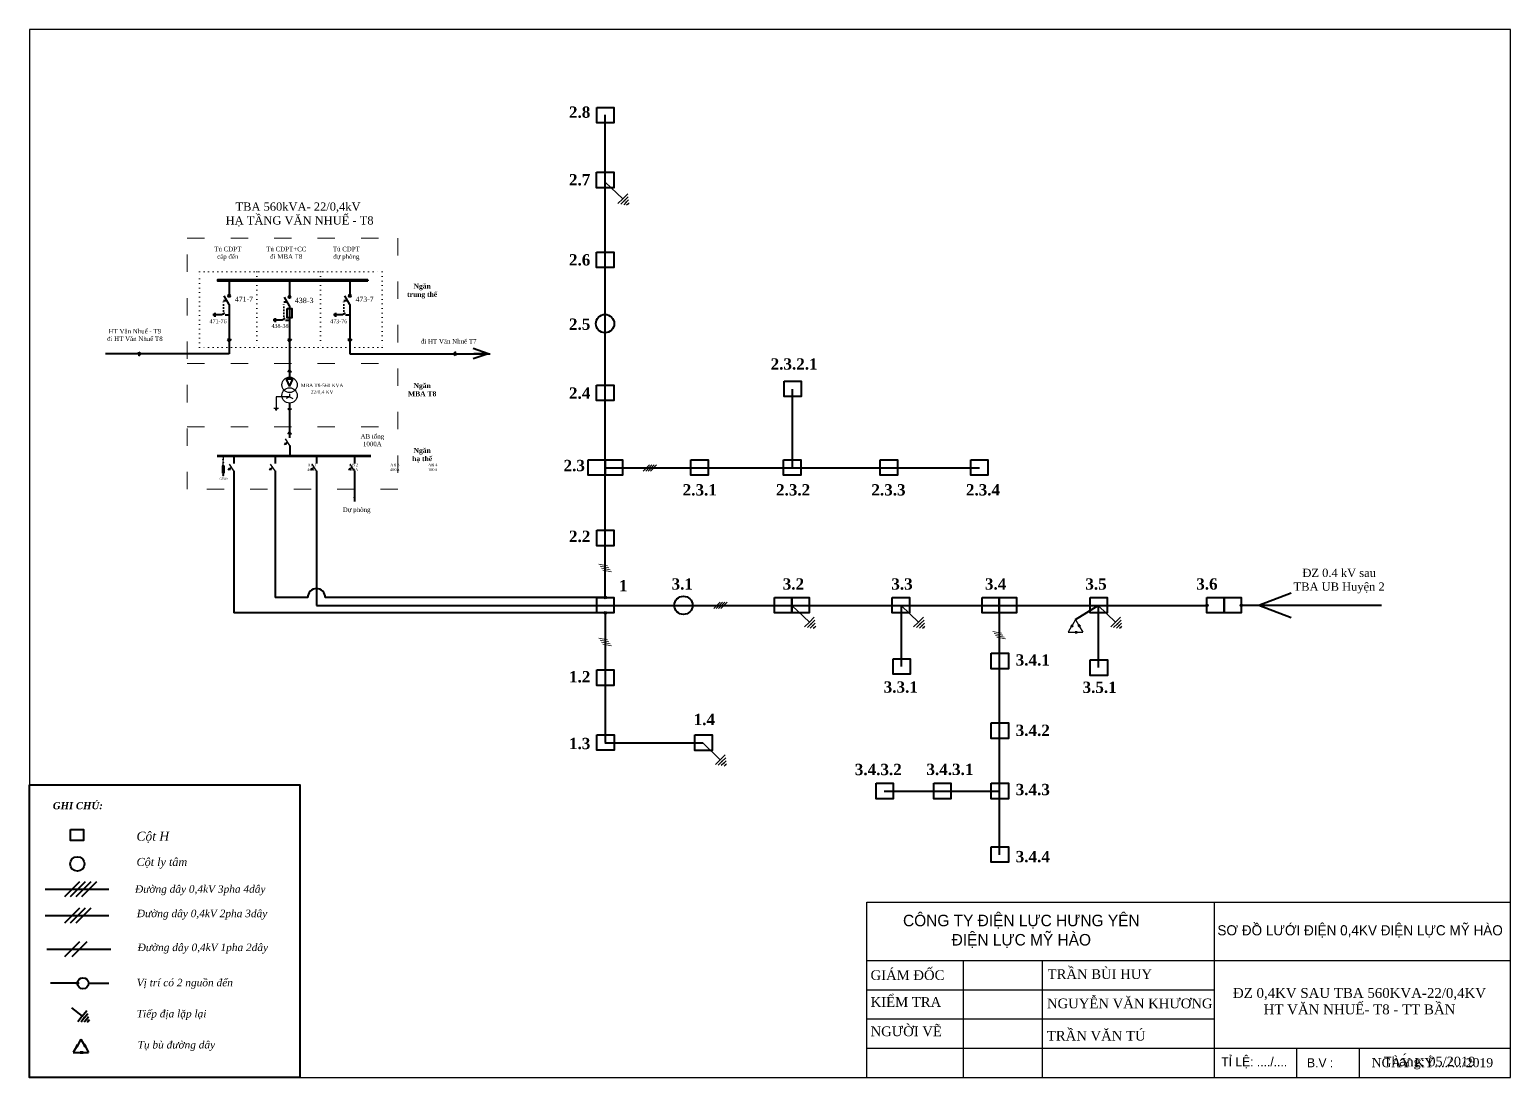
# Model space of a CAD drawing. Extents: x -2498 to 13808, y -1476 to 9052.
# Drawn here: x 5915 to 6569, y 2965 to 3428 of the extents above; entities that cross this region are included whole.
import ezdxf

# ---------------------------------------------------------------- set-up
doc = ezdxf.new("R2010")
doc.units = 0
doc.header["$LTSCALE"] = 0.08
doc.header["$MEASUREMENT"] = 0
doc.linetypes.add('ACAD_ISO03W100', pattern=[30, 12, -18])
doc.linetypes.add('ACAD_ISO07W100', pattern=[3, 0, -3])
doc.layers.get('0').update_dxf_attribs({"linetype": 'CONTINUOUS', "lineweight": 40})
doc.layers.add('Duong manh', color=8, linetype='CONTINUOUS')
for name, color, linetype, lineweight in [('Duong truc', 7, 'CONTINUOUS', 40), ('khung', 3, 'CONTINUOUS', 18), ('NET DAM', 6, 'CONTINUOUS', 25)]:
    doc.layers.add(name, color=color, linetype=linetype, lineweight=lineweight)
doc.styles.add('2.1. CDduong truc', font='times.ttf', dxfattribs={"height": 130})
doc.styles.add('2.2. CD nhanh', font='times.ttf', dxfattribs={"height": 100})
doc.styles.add('anh chinh', font='VNARIAL.TTF', dxfattribs={"height": 2.5})
doc.styles.add('anh thong', font='times.ttf', dxfattribs={"height": 0.5})
doc.styles.get("Standard").update_dxf_attribs({"font": 'VHTEKN.TTF', "height": 2.5})
doc.styles.add('style4', font='VHTIMEB.TTF')

# ---------------------------------------------------------------- blocks, each defined once
blk = doc.blocks.new('khung')
at = {"layer": 'khung', "color": 5, "lineweight": -3, "ltscale": 4}
for p, q in [((630143, 2296298.9), (632881, 2296298.9)), ((630143, 2295554.2), (630143, 2296298.9)), ((631620.1, 2296298.9), (631620.1, 2295554.2)), ((630143, 2296050.6), (631457.3, 2296050.6)), ((630143, 2296050.6), (632881, 2296050.6)), ((630552, 2296050.6), (630552, 2295554.2)), ((630888.9, 2296050.6), (630888.9, 2295554.2)), ((630143, 2295926.5), (631620.1, 2295926.5)), ((630143, 2295802.4), (631620.1, 2295802.4)), ((630143, 2295678.3), (631512, 2295678.3)), ((630143, 2295678.3), (632881, 2295678.3)), ((631972.7, 2295554.2), (631972.7, 2295678.3)), ((632238.4, 2295554.2), (632238.4, 2295678.3))]:
    blk.add_line(p, q, dxfattribs=at)
blk.add_lwpolyline([(632881, 2300009), (626580.6, 2300009), (626580.6, 2295554.2), (632881, 2295554.2), (632881, 2300009)], dxfattribs=at)
at = {"layer": 'Duong manh', "color": 0, "lineweight": -3, "ltscale": 4}
for s, insert, char_height, width, attachment_point in [('{\\f.VnAvantH|b0|i0|c0|p34;C¤NG TY §IÖN LùC H¦NG Y£N\\P®iÖn lùc mü hµo}', (630800.1, 2296174.8), 49.141, 1314.329, 5), ('{\\f.VnAvantH|b0|i0|c0|p34;s¬ ®å l\xadíi ®iÖn 0,4kv ®iÖn lùc mü hµo}', (632241.6, 2296174.8), 43.049, 1423.665, 5), ('{\\fTimes New Roman|b0|i0|c0|p18; GIÁM ĐỐC}', (630143, 2295988.6), 41.37, 409.064, 4), ('{\\fTimes New Roman|b0|i0|c0|p18; TRẦN BÙI HUY}', (630896.3, 2295992.9), 41.37, 536.856, 4), ('{\\f.VnAvantH|b0|i0|c0|p34; \\fTimes New Roman|b0|i0|c0|p18; KIỂM TRA}', (630128, 2295874.7), 41.37, 409.064, 4), ('{\\fTimes New Roman|b0|i0|c0|p18; NGUYỄN VĂN KHƯƠNG}', (630893.6, 2295868.1), 41.37, 717.247, 4), ('{\\fTimes New Roman|b0|i0|c0|p18; NGƯỜI VẼ}', (630143, 2295749.5), 41.37, 409.064, 4), ('{\\f.VnAvantH|b0|i0|c0|p34; \\fTimes New Roman|b0|i0|c0|p18;TRẦN VĂN TÚ}', (630893.4, 2295730.7), 41.37, 536.856, 4), ('{\\f.VnAvantH|b0|i0|c0|p34; tØ lÖ: ..../....}', (631636.6, 2295616.3), 38.475, 301.491, 4), ('{\\f.VnAvantH|b0|i0|c0|p34;b.v :}', (632071.5, 2295616.3), 38.475, 424.338, 5), ('{\\fTimes New Roman|b0|i0|c0|p18;NGÀY KÝ..../.../2019}', (632549.2, 2295616.3), 38.475, 820.671, 5)]:
    blk.add_mtext(s, dxfattribs=dict(at, insert=insert, char_height=char_height, width=width, attachment_point=attachment_point))

msp = doc.modelspace()

# ---------------------------------------------------------------- hatches: boundary and pattern name
at = {"lineweight": 30, "ltscale": 5}
h = msp.add_hatch(color=7, dxfattribs=at)
edge = h.paths.add_edge_path()
edge.add_arc((6002.73, 3317.35), 0.564, 0, 360)
h = msp.add_hatch(color=7, dxfattribs=at)
edge = h.paths.add_edge_path()
edge.add_arc((6029.39, 3317.35), 0.564, 0, 360)
h = msp.add_hatch(color=7, dxfattribs=at)
edge = h.paths.add_edge_path()
edge.add_arc((6056.04, 3317.35), 0.564, 0, 360)
h = msp.add_hatch(color=7, dxfattribs=at)
edge = h.paths.add_edge_path()
edge.add_arc((6029.54, 3239.71), 0.315, 0, 360)
h = msp.add_hatch(color=7, dxfattribs=at)
edge = h.paths.add_edge_path()
edge.add_arc((6168.93, 3177.32), 0.564, 0, 360)
h = msp.add_hatch(color=7, dxfattribs=at)
edge = h.paths.add_edge_path()
edge.add_arc((6434.84, 3173.84), 0.564, 0, 360)
h = msp.add_hatch(color=7, dxfattribs=at)
edge = h.paths.add_edge_path()
edge.add_arc((6450.04, 3173.84), 0.564, 0, 360)
h = msp.add_hatch(color=7, dxfattribs=at)
edge = h.paths.add_edge_path()
edge.add_arc((6168.93, 3170.5), 0.564, 0, 360)
at = {"linetype": 'Continuous', "ltscale": 8}
for points in [[(5936.03, 3006.95, 1), (5935.21, 3006.95, 1)], [(5940.99, 3006.95, 1), (5940.17, 3006.95, 1)]]:
    msp.add_hatch(color=256, dxfattribs=at).paths.add_polyline_path(points)
at = {"layer": 'Duong truc', "lineweight": -2, "ltscale": 5}
for points in [[(6027.1, 3244.92), (6028.06, 3245.08), (6027.55, 3245.78)], [(6002.3, 3233.71), (6003.27, 3233.87), (6002.76, 3234.57)], [(6020.5, 3233.71), (6021.46, 3233.87), (6020.95, 3234.57)], [(6038.84, 3233.71), (6039.8, 3233.87), (6039.29, 3234.57)], [(6055.6, 3233.71), (6056.56, 3233.87), (6056.05, 3234.57)]]:
    msp.add_hatch(color=7, dxfattribs=at).paths.add_polyline_path(points)

# ---------------------------------------------------------------- linework, layer by layer
at = {"color": 0, "linetype": 'Continuous', "lineweight": 40, "ltscale": 8}
for p, q in [((6168.93, 3177.32), (6168.93, 3390.44)), ((6117.17, 3284.96), (6110.47, 3287.2)), ((6002.73, 3284.84), (5948.11, 3284.84)), ((6056.04, 3284.96), (6118.12, 3284.96)), ((6117.17, 3284.96), (6110.47, 3282.72)), ((6117.17, 3284.96), (6110.78, 3284.96)), ((6110.78, 3284.96), (6110.78, 3284.96)), ((6027.89, 3273.77), (6029.31, 3270.46)), ((6030.83, 3273.77), (6027.89, 3273.77)), ((6029.31, 3270.46), (6030.83, 3273.77)), ((6251.63, 3234.52), (6251.63, 3269.25)), ((6029.39, 3263.14), (6029.39, 3247.76)), ((6168.93, 3234.52), (6334.34, 3234.52)), ((6037.41, 3177.32), (6022.96, 3177.32)), ((6168.93, 3177.32), (6045.18, 3177.32)), ((6457.84, 3173.9), (6472.08, 3179.34)), ((6168.93, 3170.5), (6004.76, 3170.5)), ((6041.3, 3173.82), (6434.84, 3173.82)), ((6168.9, 3170.5), (6168.93, 3113.21)), ((6299.66, 3173.82), (6299.66, 3146.82)), ((6343.06, 3173.82), (6343.06, 3063.66)), ((6376.73, 3167.57), (6386.76, 3173.82)), ((6386.76, 3173.82), (6386.76, 3146.32)), ((6450.04, 3173.91), (6511.95, 3173.84)), ((6457.84, 3173.9), (6472.07, 3168.43)), ((6168.66, 3113.04), (6212.01, 3113.04)), ((6343.06, 3091.68), (6292.16, 3091.68)), ((5940.57, 3006.91), (5949.58, 3006.91))]:
    msp.add_line(p, q, dxfattribs=at)
at = {"lineweight": 25, "ltscale": 8}
for p, q in [((6168.93, 3360.78), (6176.67, 3353.39)), ((6176.67, 3353.39), (6174.48, 3351.27)), ((6177.42, 3352.62), (6175.78, 3351.03)), ((6176.67, 3353.39), (6178.85, 3355.51)), ((6178.17, 3351.84), (6177.09, 3350.78)), ((6177.42, 3352.62), (6179.06, 3354.21)), ((6178.17, 3351.84), (6179.26, 3352.89)), ((6178.92, 3351.07), (6178.37, 3350.54)), ((6178.92, 3351.07), (6179.47, 3351.6)), ((6251.39, 3173.82), (6259.13, 3166.43)), ((6259.13, 3166.43), (6261.31, 3168.55)), ((6299.66, 3173.82), (6307.41, 3166.43)), ((6307.41, 3166.43), (6309.59, 3168.55)), ((6376.73, 3167.57), (6375.22, 3164.92)), ((6376.73, 3167.57), (6378.23, 3164.92)), ((6386.76, 3173.82), (6394.5, 3166.43)), ((6394.5, 3166.43), (6396.69, 3168.55)), ((6259.13, 3166.43), (6256.94, 3164.31)), ((6259.88, 3165.66), (6258.24, 3164.07)), ((6260.63, 3164.88), (6259.55, 3163.82)), ((6259.88, 3165.66), (6261.52, 3167.25)), ((6260.63, 3164.88), (6261.73, 3165.93)), ((6261.38, 3164.11), (6260.84, 3163.58)), ((6261.38, 3164.11), (6261.93, 3164.64)), ((6307.41, 3166.43), (6305.22, 3164.31)), ((6308.16, 3165.66), (6306.52, 3164.07)), ((6308.91, 3164.88), (6307.82, 3163.82)), ((6308.16, 3165.66), (6309.8, 3167.25)), ((6308.91, 3164.88), (6310, 3165.93)), ((6309.66, 3164.11), (6309.11, 3163.58)), ((6309.66, 3164.11), (6310.21, 3164.64)), ((6375.02, 3164.57), (6373.53, 3161.93)), ((6373.53, 3161.93), (6376.66, 3161.93)), ((6374.55, 3164.81), (6375.45, 3164.35)), ((6374.76, 3165.16), (6375.65, 3164.7)), ((6376.66, 3161.93), (6376.72, 3161.93)), ((6376.72, 3162.45), (6376.72, 3161.42)), ((6377.2, 3162.45), (6377.2, 3161.42)), ((6377.2, 3161.93), (6379.92, 3161.93)), ((6378.7, 3165.16), (6377.8, 3164.7)), ((6378.9, 3164.81), (6378, 3164.35)), ((6378.43, 3164.57), (6379.92, 3161.93)), ((6394.5, 3166.43), (6392.31, 3164.31)), ((6395.25, 3165.66), (6393.61, 3164.07)), ((6396, 3164.88), (6394.92, 3163.82)), ((6395.25, 3165.66), (6396.89, 3167.25)), ((6396, 3164.88), (6397.1, 3165.93)), ((6396.75, 3164.11), (6396.21, 3163.58)), ((6396.75, 3164.11), (6397.3, 3164.64)), ((6212.01, 3113.04), (6219.75, 3105.65)), ((6219.75, 3105.65), (6217.57, 3103.53)), ((6220.5, 3104.87), (6218.86, 3103.28)), ((6219.75, 3105.65), (6221.94, 3107.77)), ((6221.26, 3104.1), (6220.17, 3103.04)), ((6220.5, 3104.87), (6222.14, 3106.46)), ((6221.26, 3104.1), (6222.35, 3105.15)), ((6222.01, 3103.32), (6221.46, 3102.79)), ((6222.01, 3103.32), (6222.55, 3103.85))]:
    msp.add_line(p, q, dxfattribs=at)
at = {"color": 1, "linetype": 'ACAD_ISO07W100', "lineweight": 5, "ltscale": 8}
for p, q in [((6014.93, 3321.09), (6014.93, 3287.72)), ((6043.08, 3321.09), (6043.08, 3287.72))]:
    msp.add_line(p, q, dxfattribs=at)
at = {"color": 7, "ltscale": 5}
for p, q in [((6002.73, 3317.35), (6002.73, 3310.96)), ((6029.39, 3316.79), (6029.39, 3310.4)), ((6056.04, 3317.35), (6056.04, 3310.96)), ((6002.73, 3306.73), (6000.45, 3310.49)), ((6002.11, 3310.96), (6003.36, 3310.96)), ((6002.73, 3306.73), (6002.73, 3284.84)), ((6029.39, 3306.17), (6027.1, 3309.92)), ((6028.76, 3310.4), (6030.01, 3310.4)), ((6029.39, 3306.17), (6029.39, 3291.31)), ((6056.04, 3306.73), (6053.76, 3310.49)), ((6055.42, 3310.96), (6056.66, 3310.96)), ((6056.04, 3306.73), (6056.04, 3284.96)), ((5962.72, 3284.84), (5962.72, 3285.69)), ((5962.72, 3285.69), (5963.64, 3284.84)), ((6002.73, 3291.31), (6001.91, 3291.31)), ((6001.91, 3291.31), (6002.73, 3290.4)), ((6002.73, 3291.31), (6003.58, 3291.31)), ((6003.58, 3291.31), (6002.73, 3290.4)), ((6029.39, 3291.31), (6028.56, 3291.31)), ((6028.56, 3291.31), (6029.39, 3290.4)), ((6029.39, 3291.31), (6030.24, 3291.31)), ((6030.24, 3291.31), (6029.39, 3290.4)), ((6029.39, 3291.31), (6029.39, 3274.63)), ((6056.04, 3291.31), (6055.21, 3291.31)), ((6055.21, 3291.31), (6056.04, 3290.4)), ((6056.04, 3291.31), (6056.89, 3291.31)), ((6056.89, 3291.31), (6056.04, 3290.4)), ((6102.74, 3285.79), (6101.83, 3284.96)), ((6102.74, 3284.96), (6102.74, 3285.79)), ((5962.72, 3284.84), (5962.72, 3284.02)), ((5962.72, 3284.02), (5963.64, 3284.84)), ((6102.74, 3284.11), (6101.83, 3284.96)), ((6102.74, 3284.96), (6102.74, 3284.11))]:
    msp.add_line(p, q, dxfattribs=at)
at = {"linetype": 'Continuous', "lineweight": 40, "ltscale": 8}
for p, q in [((6063.98, 3317.58), (6063.97, 3317.12)), ((6000.14, 3308.46), (6001.69, 3308.45)), ((6026.79, 3307.9), (6028.34, 3307.89)), ((6053.45, 3308.46), (6055, 3308.45))]:
    msp.add_line(p, q, dxfattribs=at)
at = {"color": 7, "linetype": 'ACAD_ISO07W100', "ltscale": 5}
for p, q in [((6000.14, 3302.58), (6000.14, 3308.46)), ((6026.79, 3300.25), (6026.79, 3307.9)), ((6053.45, 3302.58), (6053.45, 3308.46))]:
    msp.add_line(p, q, dxfattribs=at)
at = {"color": 7}
for p, q in [((5995.81, 3302.51), (5995.81, 3301.78)), ((5995.81, 3302.51), (5995.81, 3301.78)), ((5996.08, 3302.79), (5996.08, 3301.51)), ((5996.39, 3303.03), (5996.39, 3301.27)), ((5999.44, 3302.15), (5996.39, 3302.15)), ((6022.47, 3300.18), (6022.47, 3299.45)), ((6022.47, 3300.18), (6022.47, 3299.45)), ((6022.74, 3300.45), (6022.74, 3299.17)), ((6023.05, 3300.69), (6023.05, 3298.93)), ((6026.09, 3299.81), (6023.05, 3299.81)), ((6049.12, 3302.51), (6049.12, 3301.78)), ((6049.12, 3302.51), (6049.12, 3301.78)), ((6049.39, 3302.79), (6049.39, 3301.51)), ((6049.7, 3303.03), (6049.7, 3301.27)), ((6052.74, 3302.15), (6049.7, 3302.15)), ((6004.76, 3239.72), (6004.76, 3236.47)), ((6022.96, 3239.72), (6022.96, 3236.47)), ((6029.55, 3244.49), (6029.55, 3239.72)), ((6041.3, 3239.72), (6041.3, 3236.47)), ((6058.06, 3239.72), (6058.06, 3236.47)), ((6004.76, 3233.28), (6004.76, 3170.5)), ((6022.96, 3233.28), (6022.96, 3177.32)), ((6041.3, 3233.28), (6041.3, 3173.82)), ((6058.06, 3233.28), (6058.06, 3219.76))]:
    msp.add_line(p, q, dxfattribs=at)
at = {"color": 7, "ltscale": 3}
for p, q in [((5999.44, 3302.15), (6000.84, 3303.02)), ((6000.88, 3302.15), (6002.73, 3302.15)), ((6026.09, 3299.81), (6027.5, 3300.68)), ((6027.54, 3299.81), (6029.39, 3299.81)), ((6052.74, 3302.15), (6054.15, 3303.02)), ((6054.19, 3302.15), (6056.04, 3302.15))]:
    msp.add_line(p, q, dxfattribs=at)
at = {"color": 1, "linetype": 'ACAD_ISO03W100', "lineweight": 9, "ltscale": 8}
for p, q in [((5984.19, 3280.57), (6077.31, 3280.57)), ((5984.19, 3252.66), (6077.31, 3252.66))]:
    msp.add_line(p, q, dxfattribs=at)
at = {"color": 7, "lineweight": -2, "ltscale": 0.35}
for p, q in [((6029.39, 3265.85), (6023.47, 3265.85)), ((6023.47, 3265.85), (6023.47, 3260.91)), ((6029.39, 3265.85), (6027.9, 3265.14)), ((6029.39, 3267.24), (6029.39, 3265.85)), ((6029.39, 3265.85), (6030.87, 3265.14)), ((6022.44, 3260.91), (6024.5, 3260.91)), ((6022.96, 3260.53), (6023.98, 3260.53)), ((6023.21, 3260.18), (6023.73, 3260.18))]:
    msp.add_line(p, q, dxfattribs=at)
at = {"color": 7, "lineweight": 70, "ltscale": 0.35}
msp.add_line((6065.36, 3239.72), (5997.33, 3239.72), dxfattribs=at)
at = {"lineweight": 30}
for p, q in [((6000.07, 3239.72), (6000.07, 3237.82)), ((5999.61, 3235.49), (5999.61, 3232.17)), ((6000.52, 3235.49), (5999.61, 3234.89)), ((6000.52, 3234.89), (5999.61, 3235.49)), ((6000.52, 3235.49), (5999.61, 3235.49)), ((6000.52, 3234.89), (5999.61, 3234.89)), ((6000.52, 3234.59), (5999.61, 3234.59)), ((6000.52, 3234.29), (5999.61, 3234.29)), ((6000.52, 3233.98), (5999.61, 3233.98)), ((6000.52, 3233.68), (5999.61, 3233.68)), ((6000.52, 3233.38), (5999.61, 3233.38)), ((6000.52, 3233.08), (5999.61, 3233.08)), ((6000.07, 3237.82), (5999.87, 3238.41)), ((6000.06, 3237.39), (5999.87, 3236.81)), ((6000.06, 3235.49), (6000.06, 3237.39)), ((6000.06, 3237.39), (6000.26, 3236.81)), ((6000.07, 3237.82), (6000.26, 3238.41)), ((6000.52, 3235.49), (6000.52, 3232.17)), ((6000.52, 3232.78), (5999.61, 3232.78)), ((6000.52, 3232.48), (5999.61, 3232.48)), ((6000.52, 3232.17), (5999.61, 3232.17)), ((6000.47, 3231.27), (5999.66, 3231.27)), ((6000.28, 3231.16), (5999.84, 3231.16)), ((6000.16, 3231.06), (5999.97, 3231.06)), ((6000.06, 3232.17), (6000.06, 3231.28))]:
    msp.add_line(p, q, dxfattribs=at)
at = {"linetype": 'Continuous', "lineweight": 15, "ltscale": 8}
for p, q in [((6188.51, 3235.91), (6185.74, 3233.14)), ((6189.55, 3235.91), (6186.78, 3233.14)), ((6190.59, 3235.91), (6187.82, 3233.14)), ((6191.62, 3235.91), (6188.86, 3233.14)), ((6169.98, 3191.24), (6166.13, 3191.97)), ((6170.56, 3190.38), (6166.72, 3191.11)), ((6171.15, 3189.52), (6167.3, 3190.25)), ((6171.73, 3188.67), (6167.89, 3189.39)), ((6219.73, 3175.21), (6216.96, 3172.44)), ((6220.77, 3175.21), (6218, 3172.44)), ((6221.8, 3175.21), (6219.04, 3172.44)), ((6222.84, 3175.21), (6220.07, 3172.44)), ((6344.11, 3161.56), (6340.26, 3162.29)), ((6344.69, 3160.7), (6340.85, 3161.43)), ((6169.96, 3158.56), (6166.11, 3159.29)), ((6170.54, 3157.7), (6166.69, 3158.43)), ((6171.12, 3156.85), (6167.28, 3157.58)), ((6171.71, 3155.99), (6167.86, 3156.72)), ((6345.28, 3159.84), (6341.43, 3160.57)), ((6345.86, 3158.99), (6342.01, 3159.72))]:
    msp.add_line(p, q, dxfattribs=at)
at = {"linetype": 'Continuous', "ltscale": 8}
for p, q in [((5936.54, 3051.76), (5929.9, 3045.12)), ((5939.03, 3051.76), (5932.39, 3045.12)), ((5941.52, 3051.76), (5934.88, 3045.12)), ((5944.01, 3051.76), (5937.37, 3045.12)), ((5921.32, 3048.5), (5949.55, 3048.5)), ((5921.32, 3036.88), (5949.55, 3036.88)), ((5936.54, 3040.14), (5929.9, 3033.5)), ((5939.03, 3040.14), (5932.39, 3033.5)), ((5941.52, 3040.14), (5934.88, 3033.5)), ((5936.54, 3025.2), (5929.9, 3018.55)), ((5939.86, 3025.2), (5933.22, 3018.55)), ((5922.15, 3021.93), (5950.38, 3021.93)), ((5935.62, 3006.95), (5923.74, 3006.95)), ((5933.05, 2996.04), (5937.79, 2992.37)), ((5937.79, 2992.37), (5935.82, 2989.83)), ((5938.69, 2991.67), (5937.22, 2989.76)), ((5937.79, 2992.37), (5939.76, 2994.91)), ((5939.59, 2990.97), (5938.62, 2989.7)), ((5938.69, 2991.67), (5940.17, 2993.58)), ((5939.59, 2990.97), (5940.58, 2992.24)), ((5940.49, 2990.28), (5940.99, 2990.91)), ((5940.49, 2990.28), (5940, 2989.64)), ((5935.39, 2979.12), (5933.82, 2976.34)), ((5934.9, 2979.37), (5935.85, 2978.88)), ((5935.11, 2979.75), (5936.06, 2979.26)), ((5937.19, 2982.29), (5935.61, 2979.49)), ((5937.19, 2982.29), (5938.78, 2979.49)), ((5939.27, 2979.75), (5938.32, 2979.26)), ((5939.49, 2979.37), (5938.54, 2978.88)), ((5938.99, 2979.12), (5940.57, 2976.34)), ((5933.82, 2976.34), (5937.12, 2976.34)), ((5937.12, 2976.34), (5937.18, 2976.34)), ((5937.18, 2976.88), (5937.18, 2975.8)), ((5937.69, 2976.88), (5937.69, 2975.8)), ((5937.69, 2976.34), (5940.57, 2976.34))]:
    msp.add_line(p, q, dxfattribs=at)
at = {"color": 0, "linetype": 'Continuous', "lineweight": 40, "ltscale": 8}
for points in [[(6165.13, 3393.74), (6172.73, 3393.74), (6172.73, 3386.92), (6165.13, 3386.92)], [(6165.12, 3365.12), (6172.72, 3365.12), (6172.72, 3358.3), (6165.12, 3358.3)], [(6165.12, 3329.83), (6172.72, 3329.83), (6172.72, 3323), (6165.12, 3323)], [(6028.34, 3304.9), (6030.43, 3304.9), (6030.43, 3300.88), (6028.34, 3300.88)], [(6247.92, 3272.88), (6255.52, 3272.88), (6255.52, 3266.06), (6247.92, 3266.06)], [(6165.11, 3271.1), (6172.71, 3271.1), (6172.71, 3264.28), (6165.11, 3264.28)], [(6161.33, 3238.16), (6168.93, 3238.16), (6168.93, 3231.34), (6161.33, 3231.34)], [(6168.93, 3238.16), (6176.52, 3238.16), (6176.52, 3231.34), (6168.93, 3231.34)], [(6206.78, 3238.16), (6214.38, 3238.16), (6214.38, 3231.34), (6206.78, 3231.34)], [(6247.74, 3238.16), (6255.34, 3238.16), (6255.34, 3231.34), (6247.74, 3231.34)], [(6290.46, 3238.16), (6298.06, 3238.16), (6298.06, 3231.34), (6290.46, 3231.34)], [(6330.44, 3238.16), (6338.04, 3238.16), (6338.04, 3231.34), (6330.44, 3231.34)], [(6165.17, 3206.99), (6172.77, 3206.99), (6172.77, 3200.17), (6165.17, 3200.17)], [(6165.13, 3177.32), (6172.73, 3177.32), (6172.73, 3170.5), (6165.13, 3170.5)], [(6243.79, 3177.32), (6251.39, 3177.32), (6251.39, 3170.5), (6243.79, 3170.5)], [(6251.39, 3177.32), (6258.99, 3177.32), (6258.99, 3170.5), (6251.39, 3170.5)], [(6295.73, 3177.32), (6303.33, 3177.32), (6303.33, 3170.5), (6295.73, 3170.5)], [(6335.46, 3177.32), (6343.06, 3177.32), (6343.06, 3170.5), (6335.46, 3170.5)], [(6343.06, 3177.32), (6350.65, 3177.32), (6350.65, 3170.5), (6343.06, 3170.5)], [(6383.16, 3177.32), (6390.76, 3177.32), (6390.76, 3170.5), (6383.16, 3170.5)], [(6434.84, 3177.32), (6442.44, 3177.32), (6442.44, 3170.5), (6434.84, 3170.5)], [(6442.44, 3177.32), (6450.04, 3177.32), (6450.04, 3170.5), (6442.44, 3170.5)], [(6296.14, 3150.22), (6303.73, 3150.22), (6303.73, 3143.4), (6296.14, 3143.4)], [(6339.53, 3152.65), (6347.12, 3152.65), (6347.12, 3145.83), (6339.53, 3145.83)], [(6383.23, 3149.72), (6390.83, 3149.72), (6390.83, 3142.9), (6383.23, 3142.9)], [(6165.13, 3145.31), (6172.73, 3145.31), (6172.73, 3138.49), (6165.13, 3138.49)], [(6339.53, 3121.88), (6347.12, 3121.88), (6347.12, 3115.06), (6339.53, 3115.06)], [(6165.26, 3116.71), (6172.86, 3116.71), (6172.86, 3109.88), (6165.26, 3109.88)], [(6208.52, 3116.61), (6216.12, 3116.61), (6216.12, 3109.79), (6208.52, 3109.79)], [(5914.51, 3094.55), (6033.95, 3094.55), (6033.95, 2965.36), (5914.51, 2965.36)], [(6288.63, 3095.24), (6296.23, 3095.24), (6296.23, 3088.42), (6288.63, 3088.42)], [(6314.08, 3095.24), (6321.67, 3095.24), (6321.67, 3088.42), (6314.08, 3088.42)], [(6339.53, 3095.24), (6347.12, 3095.24), (6347.12, 3088.42), (6339.53, 3088.42)], [(6339.53, 3067.18), (6347.12, 3067.18), (6347.12, 3060.36), (6339.53, 3060.36)]]:
    msp.add_lwpolyline(points, close=True, dxfattribs=at)
at = {"color": 1, "linetype": 'ACAD_ISO03W100', "lineweight": 9, "ltscale": 8}
msp.add_lwpolyline([(5984.19, 3336.07), (6077.31, 3336.07), (6077.31, 3225.08), (5984.19, 3225.08)], close=True, dxfattribs=at)
at = {"color": 1, "linetype": 'ACAD_ISO07W100', "lineweight": 5, "ltscale": 8}
msp.add_lwpolyline([(5989.56, 3321.09), (6070.36, 3321.09), (6070.36, 3287.72), (5989.56, 3287.72)], close=True, dxfattribs=at)
at = {"color": 7, "ltscale": 5}
msp.add_lwpolyline([(6063.98, 3317.58), (5997.48, 3317.58), (5997.48, 3317.12), (6063.97, 3317.12)], dxfattribs=at)
at = {"color": 7, "lineweight": -2, "ltscale": 0.35}
msp.add_lwpolyline([(6058.06, 3219.76, 0, 1.11, 0), (6058.06, 3221.73, 1.11, 1.11, 0)], format="xyseb", dxfattribs=at)
at = {"linetype": 'Continuous', "ltscale": 8}
msp.add_lwpolyline([(5932.65, 3074.9), (5938.27, 3074.9), (5938.27, 3069.94), (5932.65, 3069.94)], close=True, dxfattribs=at)
at = {"color": 7, "lineweight": 30, "ltscale": 5}
for centre in [(6002.73, 3317.35), (6029.39, 3317.35), (6056.04, 3317.35), (6168.93, 3177.32), (6434.84, 3173.84), (6450.04, 3173.84), (6450.04, 3173.84), (6168.93, 3170.5)]:
    msp.add_circle(centre, 0.564, dxfattribs=at)
at = {"color": 7, "ltscale": 5}
for centre in [(6002.73, 3310.49), (6029.39, 3309.92), (6056.04, 3310.49)]:
    msp.add_circle(centre, 0.475, dxfattribs=at)
at = {"color": 0, "lineweight": 40, "ltscale": 8}
for centre in [(6168.84, 3298.26), (6203.48, 3173.82)]:
    msp.add_circle(centre, 4.04, dxfattribs=at)
at = {"color": 7, "lineweight": -2, "ltscale": 0.35}
for centre in [(6029.39, 3271.23), (6029.39, 3266.54)]:
    msp.add_circle(centre, 3.4, dxfattribs=at)
at = {"linetype": 'Continuous', "ltscale": 8}
for centre, radius in [((5935.6, 3059.61), 3.18), ((5935.62, 3006.95), 0.41), ((5938.1, 3006.91), 2.48)]:
    msp.add_circle(centre, radius, dxfattribs=at)
at = {"color": 0, "linetype": 'Continuous', "lineweight": 40, "ltscale": 8}
msp.add_arc((6041.3, 3177.32), 3.89, 0, 180, dxfattribs=at)
at = {"lineweight": 25, "ltscale": 8}
for p in [(6177.42, 3352.62), (6178.17, 3351.84), (6178.92, 3351.07), (6259.88, 3165.66), (6260.63, 3164.88), (6261.38, 3164.11), (6308.16, 3165.66), (6308.91, 3164.88), (6309.66, 3164.11), (6395.25, 3165.66), (6396, 3164.88), (6396.75, 3164.11), (6220.5, 3104.87), (6221.26, 3104.1), (6222.01, 3103.32)]:
    msp.add_point(p, dxfattribs=at)
at = {"linetype": 'Continuous', "ltscale": 8}
for p in [(5938.69, 2991.67), (5939.59, 2990.97), (5940.49, 2990.28)]:
    msp.add_point(p, dxfattribs=at)
at = {"layer": 'Duong truc', "color": 7, "lineweight": -2, "ltscale": 5}
for p, q in [((6028.57, 3277.01), (6029.39, 3277.86)), ((6029.39, 3277.01), (6028.57, 3277.01)), ((6030.2, 3277.01), (6029.39, 3277.86)), ((6029.39, 3277.01), (6030.2, 3277.01)), ((6028.57, 3260.68), (6029.39, 3259.83)), ((6029.39, 3260.68), (6028.57, 3260.68)), ((6030.2, 3260.68), (6029.39, 3259.83)), ((6029.39, 3260.68), (6030.2, 3260.68)), ((6029.55, 3244.49), (6027.61, 3247.44)), ((6028.57, 3249.55), (6029.39, 3250.39)), ((6029.39, 3249.55), (6028.57, 3249.55)), ((6030.2, 3249.55), (6029.39, 3250.39)), ((6029.39, 3249.55), (6030.2, 3249.55)), ((6028.58, 3245.97), (6027.1, 3244.92)), ((6027.1, 3244.92), (6027.55, 3245.78)), ((6027.1, 3244.92), (6028.06, 3245.08)), ((6027.55, 3245.78), (6028.06, 3245.08)), ((6003.79, 3234.76), (6002.3, 3233.71)), ((6002.3, 3233.71), (6002.76, 3234.57)), ((6002.3, 3233.71), (6003.27, 3233.87)), ((6002.76, 3234.57), (6003.27, 3233.87)), ((6004.76, 3233.28), (6002.82, 3236.23)), ((6021.99, 3234.76), (6020.5, 3233.71)), ((6020.5, 3233.71), (6020.95, 3234.57)), ((6020.5, 3233.71), (6021.46, 3233.87)), ((6020.95, 3234.57), (6021.46, 3233.87)), ((6022.96, 3233.28), (6021.01, 3236.23)), ((6040.33, 3234.76), (6038.84, 3233.71)), ((6038.84, 3233.71), (6039.29, 3234.57)), ((6038.84, 3233.71), (6039.8, 3233.87)), ((6039.29, 3234.57), (6039.8, 3233.87)), ((6041.3, 3233.28), (6039.35, 3236.23)), ((6057.09, 3234.76), (6055.6, 3233.71)), ((6055.6, 3233.71), (6056.05, 3234.57)), ((6055.6, 3233.71), (6056.56, 3233.87)), ((6056.05, 3234.57), (6056.56, 3233.87)), ((6058.06, 3233.28), (6056.11, 3236.23))]:
    msp.add_line(p, q, dxfattribs=at)

# ---------------------------------------------------------------- block references
at = {"layer": 'NET DAM', "color": 7, "xscale": 0.103873473183512, "yscale": 0.103873473183512, "zscale": 0.103873473183512}
msp.add_blockref('khung', (-59170.59, -235481.83), dxfattribs=at)

# ---------------------------------------------------------------- texts
at = {"ltscale": 7}
for s, height, style, p in [('471-7', 2.243, '2.1. CDduong truc', (6005.26, 3307.94)), ('438-3', 2.336, '2.1. CDduong truc', (6031.67, 3307.32)), ('473-7', 2.243, '2.1. CDduong truc', (6058.57, 3307.94)), ('471-76', 1.747, '2.2. CD nhanh', (5994.03, 3298.44)), ('473-76', 1.747, '2.2. CD nhanh', (6047.33, 3298.44)), ('438-38', 1.747, '2.2. CD nhanh', (6021.39, 3296.36))]:
    msp.add_text(s, height=height, dxfattribs=dict(at, style=style)).set_placement(p)
at = {"color": 7, "ltscale": 5, "style": 'style4'}
for s, height, p in [('MBA T8-560 kVA', 1.5584, (6034.37, 3270.22)), ('22/0,4 kV', 1.558, (6038.74, 3267.27))]:
    msp.add_text(s, height=height, dxfattribs=at).set_placement(p)
at = {"color": 0, "linetype": 'Continuous', "lineweight": 40, "ltscale": 8, "attachment_point": 1, "style": 'anh chinh'}
for s, insert, char_height, width in [('{\\fTimes New Roman|b1|i0|c0|p18;2.8}', (6152.88, 3394.16), 5, 5.7166), ('{\\fTimes New Roman|b1|i0|c0|p18;2.7}', (6152.88, 3364.3), 5, 5.7166), ('{\\fTimes New Roman|b1|i0|c0|p18;2.6}', (6152.88, 3328.93), 5, 5.7166), ('{\\fTimes New Roman|b1|i0|c0|p18;2.5}', (6152.88, 3300.51), 5, 5.7166), ('{\\fTimes New Roman|b1|i0|c0|p18;2.3.2.1}', (6242.01, 3282.94), 5, 5.7166), ('{\\fTimes New Roman|b1|i0|c0|p18;2.4}', (6152.88, 3270.08), 5, 5.7166), ('{\\fTimes New Roman|b1|i0|c0|p18;2.3}', (6150.48, 3238.09), 5, 5.7166), ('{\\fTimes New Roman|b1|i0|c0|p18;2.3.1}', (6203.14, 3227.36), 5, 5.7166), ('{\\fTimes New Roman|b1|i0|c0|p18;2.3.2}', (6244.39, 3227.36), 5, 5.7166), ('{\\fTimes New Roman|b1|i0|c0|p18;2.3.3}', (6286.54, 3227.36), 5, 5.7166), ('{\\fTimes New Roman|b1|i0|c0|p18;2.3.4}', (6328.32, 3227.36), 5, 5.7166), ('{\\fTimes New Roman|b1|i0|c0|p18;2.2}', (6152.88, 3206.81), 5, 5.7166), ('{\\fTimes New Roman|b1|i0|c0|p18;1}', (6174.98, 3185), 5, 5.7166), ('{\\fTimes New Roman|b1|i0|c0|p18;3.1}', (6198.23, 3185.77), 5, 5.7166), ('{\\fTimes New Roman|b1|i0|c0|p18;3.2}', (6247.36, 3185.77), 5, 5.7166), ('{\\fTimes New Roman|b1|i0|c0|p18;3.3}', (6295.35, 3185.77), 5, 5.7166), ('{\\fTimes New Roman|b1|i0|c0|p18;3.4}', (6336.71, 3185.77), 5, 5.7166), ('{\\fTimes New Roman|b1|i0|c0|p18;3.5}', (6381.09, 3185.77), 5, 5.7166), ('{\\fTimes New Roman|b1|i0|c0|p18;3.6}', (6430.11, 3185.77), 5, 5.7166), ('{\\fTimes New Roman|b1|i0|c0|p18;3.4.1}', (6350.32, 3152.22), 5, 5.7166), ('{\\fTimes New Roman|b1|i0|c0|p18;1.2}', (6152.88, 3144.8), 5, 5.7166), ('{\\fTimes New Roman|b1|i0|c0|p18;3.3.1}', (6291.98, 3140.26), 5, 5.7166), ('{\\fTimes New Roman|b1|i0|c0|p18;3.5.1}', (6379.86, 3140.15), 5, 5.7166), ('{\\fTimes New Roman|b1|i0|c0|p18;1.4}', (6207.98, 3125.94), 5, 5.7166), ('{\\fTimes New Roman|b1|i0|c0|p18;1.3}', (6152.88, 3115.31), 5, 5.7166), ('{\\fTimes New Roman|b1|i0|c0|p18;3.4.2}', (6350.32, 3121.15), 5, 5.7166), ('{\\fTimes New Roman|b1|i0|c0|p18;3.4.3.2}', (6279.21, 3103.84), 5, 5.7166), ('{\\fTimes New Roman|b1|i0|c0|p18;3.4.3.1}', (6310.87, 3103.9), 5, 5.7166), ('{\\fTimes New Roman|b1|i0|c0|p18;3.4.3}', (6350.32, 3094.99), 5, 5.7166), ('{\\fTimes New Roman|b1|i0|c0|p18;3.4.4}', (6350.32, 3065.37), 5, 5.7166), ('Tha{\\fTimes New Roman|b0|i0|c0|p18;́ng: 05/2019}', (6512.89, 2974.48), 4.2, 55.5932)]:
    msp.add_mtext(s, dxfattribs=dict(at, insert=insert, char_height=char_height, width=width))
at = {"color": 0, "lineweight": 30, "style": 'anh thong'}
for s, insert, char_height, width, attachment_point in [('TBA 560kVA- 22/0,4kV\\P HẠ TẦNG VĂN NHUẾ - T8', (6033.14, 3351.76), 3.6504, 75.4023, 2), ('GZ500', (6000.2, 3230.15), 0.799, 37.0456, 2), ('{\\fTimes New Roman|b0|i0|c238|p18;Đ\\fTimes New Roman|b0|i0|c186|p18;Z }0.4 kV sau TBA UB Huyện 2', (6493.27, 3184.55), 3.6504, 40.2346, 5), ('{\\fTimes New Roman|b0|i1|c0|p18;Cột H}', (5961.73, 3073.86), 3.9537, 68.7039, 1), ('{\\fTimes New Roman|b0|i1|c0|p18;Cột ly tâm}', (5961.76, 3062.29), 3.5598, 68.7039, 1)]:
    msp.add_mtext(s, dxfattribs=dict(at, insert=insert, char_height=char_height, width=width, attachment_point=attachment_point))
at = {"lineweight": 30, "attachment_point": 2, "style": 'anh thong'}
for s, insert, char_height, width in [('Tủ CDPT\\Pcáp đến', (6002.09, 3332.2), 1.997, 16.8549), ('Tủ CDPT+CC\\Pđi MBA T8', (6027.95, 3332.2), 1.997, 19.4812), ('Tủ CDPT \\Pdự phòng', (6054.48, 3332.2), 1.997, 25.2223), ('{\\fTimes New Roman|b1|i0|c0|p18;Ngăn \\Ptrung thế}', (6088, 3315.91), 2.184, 14.7717), ('HT Văn Nhuế - T9\\Pđi HT Văn Nhuế T8', (5961.03, 3295.9), 1.9968, 46.307), ('đi HT Văn Nhuế T7', (6099.73, 3291.43), 1.9968, 29.0927), ('{\\fTimes New Roman|b1|i0|c0|p18;Ngăn \\PMBA T8}', (6088, 3271.97), 2.184, 14.7717), ('{\\fTimes New Roman|b1|i0|c0|p18;Ngăn \\Phạ thế}', (6088, 3243.35), 2.184, 14.7717)]:
    msp.add_mtext(s, dxfattribs=dict(at, insert=insert, char_height=char_height, width=width))
at = {"linetype": 'Continuous', "lineweight": 40, "ltscale": 8}
for s, insert, char_height, attachment_point in [('{\\fTimes New Roman|b0|i0|c0|p18;AB tổng\\P1000A}', (6065.98, 3244.08), 1.9968, 8), ('{\\fTimes New Roman|b0|i0|c0|p18;AB 1\\P400A}', (6039.39, 3234.78), 1.248, 5), ('{\\fTimes New Roman|b0|i0|c0|p18;AB 2\\P400A}', (6057.59, 3234.78), 1.248, 5), ('{\\fTimes New Roman|b0|i0|c0|p18;AB 3 \\P400A}', (6075.93, 3234.78), 1.248, 5), ('{\\fTimes New Roman|b0|i0|c0|p18;AB 4 \\P100A}', (6092.69, 3234.78), 1.248, 5)]:
    msp.add_mtext_dynamic_manual_height_columns(s, width=69.2641, gutter_width=12.5, heights=[0], dxfattribs=dict(at, insert=insert, char_height=char_height, attachment_point=attachment_point))
at = {"linetype": 'Continuous', "lineweight": 30, "ltscale": 8, "insert": (6059.05, 3217.07), "char_height": 2, "width": 15.2701, "attachment_point": 2, "style": 'anh thong'}
msp.add_mtext('Dự phòng', dxfattribs=at)
at = {"attachment_point": 1, "style": 'anh thong'}
for s, insert, char_height, width in [('{\\fTimes New Roman|b1|i1|c0|p18;GHI CHÚ:}', (5924.76, 3086.93), 3.155, 45.466), ('{\\fTimes New Roman|b0|i1|c238|p18;Đ\\fTimes New Roman|b0|i1|c0|p18;ường dây 0,4kV 3pha 4dây}', (5961.1, 3050.2), 3.3211, 84.7964), ('{\\fTimes New Roman|b0|i1|c238|p18;Đư\\fTimes New Roman|b0|i1|c0|p18;ờng dây 0,4kV 2pha 3dây}', (5961.9, 3039.42), 3.3211, 84.7964), ('{\\fTimes New Roman|b0|i1|c238|p18;Đư\\fTimes New Roman|b0|i1|c0|p18;ờng dây 0,4kV 1pha 2dây}', (5962.25, 3024.44), 3.3211, 84.7964), ('{\\fTimes New Roman|b0|i1|c0|p18;Vị trí có 2 nguồn đến}', (5961.86, 3008.89), 3.3211, 84.7964), ('{\\fTimes New Roman|b0|i1|c0|p18;Tiếp địa lặp lại}', (5961.86, 2995.14), 3.3211, 84.7964), ('{\\fTimes New Roman|b0|i1|c0|p18;Tụ bù đường dây}', (5962.25, 2981.43), 3.3211, 84.7964)]:
    msp.add_mtext(s, dxfattribs=dict(at, insert=insert, char_height=char_height, width=width))
at = {"color": 0, "linetype": 'Continuous', "lineweight": 30, "ltscale": 10, "insert": (6486.18, 3004.82), "char_height": 4.356, "width": 202.363, "attachment_point": 2}
msp.add_mtext('\\pi32.17;{\\fTimes New Roman|b0|i0|c238|p18;Đ\\fTimes New Roman|b0|i0|c0|p18;Z 0,4KV SAU TBA 560KVA-22/0,4KV \\PHT VĂN NHUẾ- T8 - TT BẦN}', dxfattribs=at)

doc.saveas('drawing.dxf')
